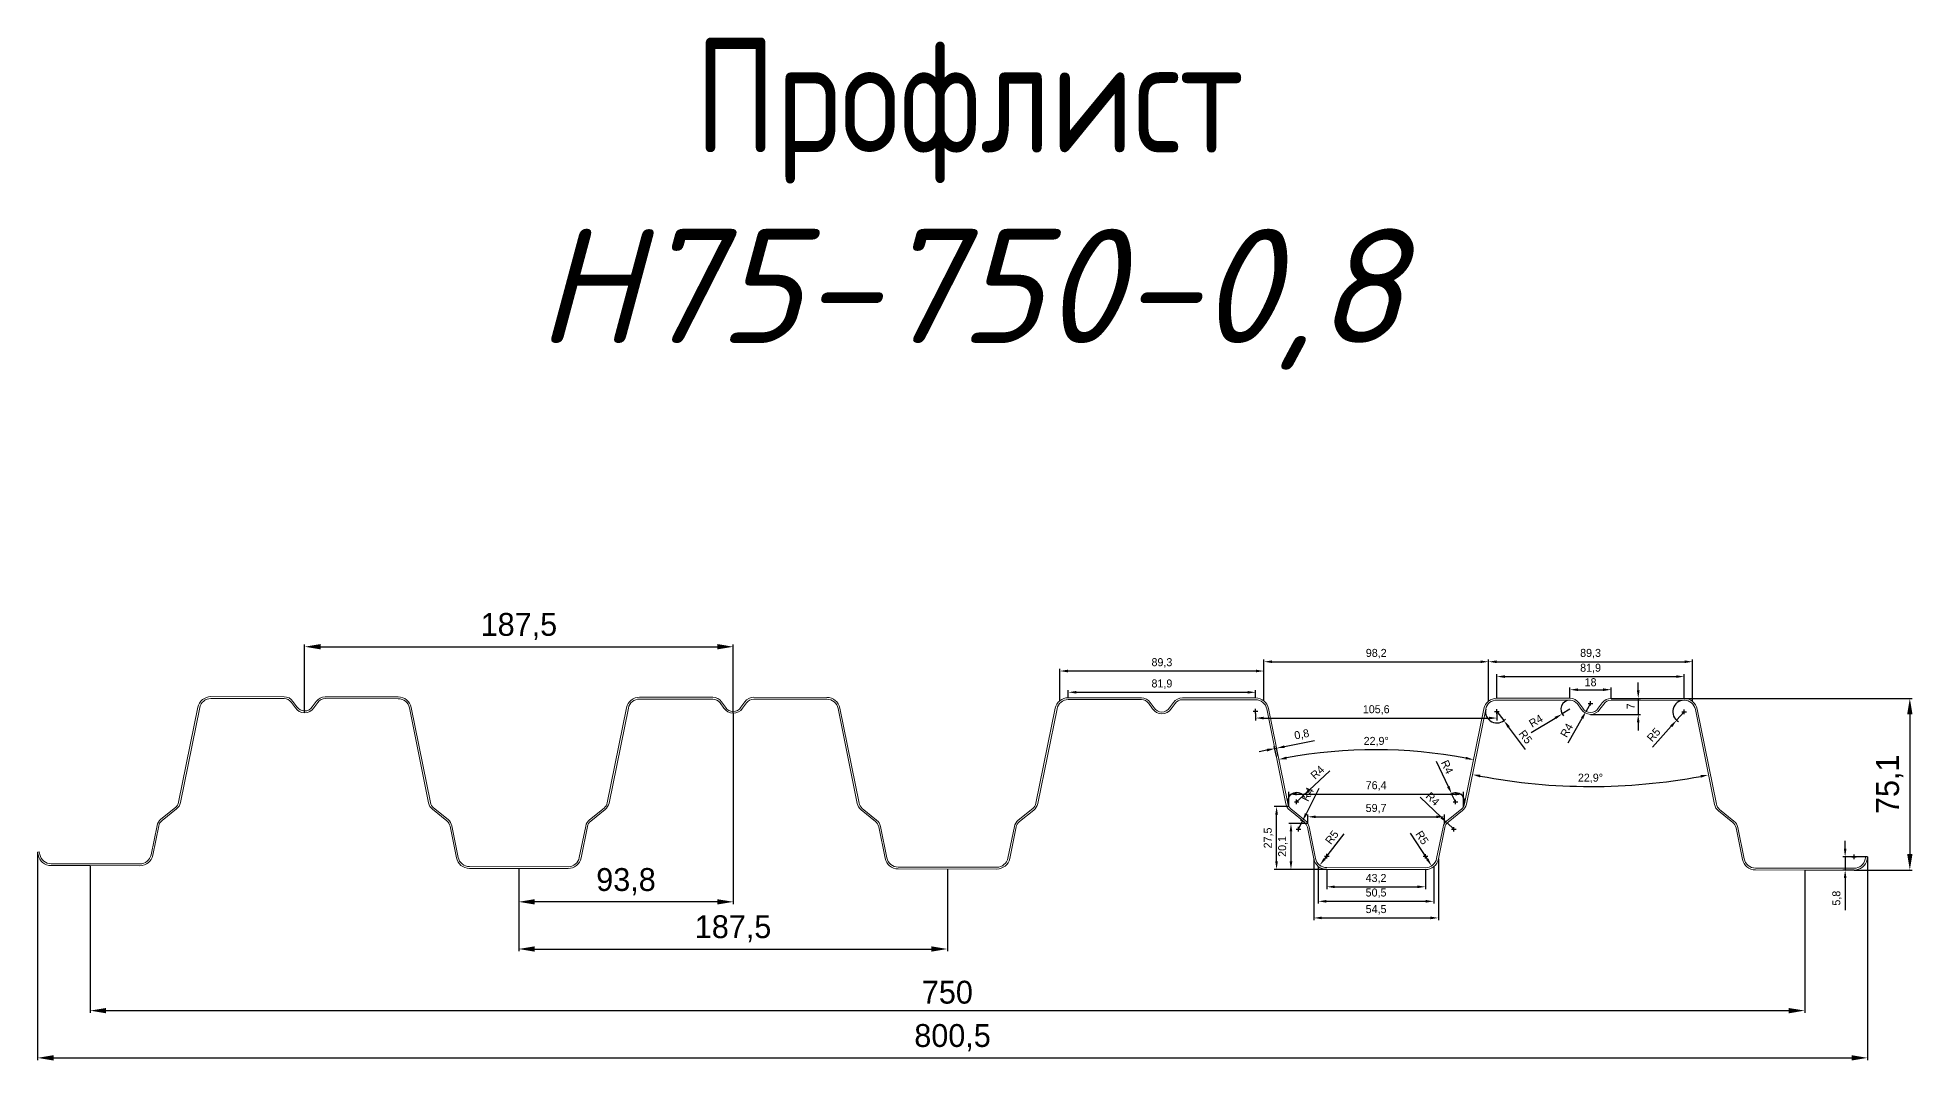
# Model space of a CAD drawing. Header units: millimetres. Extents: x -3689 to 2833879, y -661599 to -635850.
# Drawn here: x 2700652 to 2701472, y -655290 to -654843 of the extents above; entities that cross this region are included whole.
import ezdxf

# ---------------------------------------------------------------- set-up
doc = ezdxf.new("R2010")
doc.units = ezdxf.units.MM
doc.header["$PDMODE"] = 35
doc.layers.get('Defpoints').update_dxf_attribs({"color": 4})
doc.styles.add('ГОСТ 2.304', font='CS_Gost2304.shx')
doc.dimstyles.new('10', dxfattribs={"dimtxt": 10, "dimasz": 7, "dimexe": 1, "dimexo": 0, "dimgap": 3, "dimtad": 1, "dimtoh": 1, "dimdec": 1, "dimtxsty": 'Standard', "dimcen": 1, "dimclrd": 256, "dimclre": 256, "dimclrt": 256, "dimadec": 1, "dimazin": 2, "dimtp": 0.1, "dimtm": 0.1, "dimtfac": 0.71, "dimtdec": 1, "dimtmove": 0, "dimatfit": 3, "dimfxl": 1, "dimtolj": 1, "dimlwd": -1, "dimlwe": -1, "dimarcsym": 1})
doc.dimstyles.new('AM_GOST', dxfattribs={"dimtxt": 3.5, "dimasz": 3.5, "dimexe": 1, "dimexo": 0, "dimgap": 1.5, "dimtad": 1, "dimdec": 1, "dimtxsty": 'Standard', "dimcen": 0, "dimclrd": 256, "dimclre": 256, "dimclrt": 256, "dimadec": 1, "dimazin": 2, "dimtp": 0.1, "dimtm": 0.1, "dimtfac": 0.71, "dimtdec": 1, "dimtmove": 0, "dimatfit": 3, "dimfxl": 1, "dimtolj": 1, "dimlwd": -1, "dimlwe": -1, "dimarcsym": 1})
doc.dimstyles.new('AM_GOST$4', dxfattribs={"dimtxt": 3.5, "dimasz": 3.5, "dimexe": 1, "dimexo": 0, "dimgap": 1.5, "dimtad": 1, "dimdec": 1, "dimtxsty": 'Standard', "dimcen": 0, "dimclrd": 256, "dimclre": 256, "dimclrt": 256, "dimadec": 1, "dimazin": 2, "dimtp": 0.1, "dimtm": 0.1, "dimtfac": 0.71, "dimtdec": 1, "dimtmove": 0, "dimatfit": 3, "dimfxl": 1, "dimtolj": 1, "dimlwd": -1, "dimlwe": -1, "dimarcsym": 1})

# ---------------------------------------------------------------- blocks, each defined once
blk = doc.blocks.new('Профнастил Н75-750-0.8 ГОСТ 24045-94')
at = {"linetype": 'ByBlock', "lineweight": -2, "ltscale": 100}
blk.add_lwpolyline([(697.22, 75), (697.22, 75, -0.356846), (702.9, 70.35), (711.32, 28.79, 0.174576), (712.72, 26.48), (719.04, 21.37, -0.174576), (720.73, 18.59), (723.52, 4.81, 0.356846), (728.42, 0.8), (771.58, 0.8, 0.356846), (776.48, 4.81), (776.72, 6), (777.51, 5.84), (777.27, 4.65, -0.356846), (771.58, 0), (750, 0), (728.42, 0, -0.356846), (722.73, 4.65), (719.94, 18.43, 0.174576), (718.54, 20.75), (712.22, 25.85, -0.174576), (710.53, 28.63), (702.12, 70.19, 0.356846), (697.22, 74.2), (665.25, 74.2, 0.241708), (662, 72.53), (660.3, 70.23, -0.550283), (652.2, 70.23), (650.5, 72.53, 0.241708), (647.25, 74.2), (615.28, 74.2, 0.356846), (610.38, 70.19), (601.97, 28.63, -0.174576), (600.28, 25.85), (593.96, 20.75, 0.174576), (592.56, 18.43), (589.77, 4.65, -0.356846), (584.08, 0), (540.92, 0, -0.356846), (535.23, 4.65), (532.44, 18.43, 0.174576), (531.04, 20.75), (524.72, 25.85, -0.174576), (523.03, 28.63), (514.62, 70.19, 0.356846), (509.72, 74.2), (477.75, 74.2, 0.241708), (474.5, 72.53), (472.8, 70.23, -0.550283), (464.7, 70.23), (463, 72.53, 0.241708), (459.75, 74.2), (427.78, 74.2, 0.356846), (422.88, 70.19), (414.47, 28.63, -0.174576), (412.78, 25.85), (406.46, 20.75, 0.174576), (405.06, 18.43), (402.27, 4.65, -0.356846), (396.58, 0), (353.42, 0, -0.356846), (347.73, 4.65), (344.94, 18.43, 0.174576), (343.54, 20.75), (337.22, 25.85, -0.174576), (335.53, 28.63), (327.12, 70.19, 0.356846), (322.22, 74.2), (290.25, 74.2, 0.241708), (287, 72.53), (285.3, 70.23, -0.550283), (277.2, 70.23), (275.5, 72.53, 0.241708), (272.25, 74.2), (240.28, 74.2, 0.356846), (235.38, 70.19), (226.97, 28.63, -0.174576), (225.28, 25.85), (218.96, 20.75, 0.174576), (217.56, 18.43), (214.77, 4.65, -0.356846), (209.08, 0), (165.92, 0, -0.356846), (160.23, 4.65), (157.44, 18.43, 0.174576), (156.04, 20.75), (149.72, 25.85, -0.174576), (148.03, 28.63), (139.62, 70.19, 0.356846), (134.72, 74.2), (102.75, 74.2, 0.241708), (99.5, 72.53), (97.8, 70.23, -0.550283), (89.7, 70.23), (88, 72.53, 0.241708), (84.75, 74.2), (52.78, 74.2, 0.356846), (47.88, 70.19), (39.47, 28.63, -0.174576), (37.78, 25.85), (31.46, 20.75, 0.174576), (30.06, 18.43), (27.47, 5.65, -0.356846), (21.78, 1), (0, 1), (-17.07, 1, -0.356846), (-22.76, 5.65), (-23, 6.84), (-22.22, 7), (-21.97, 5.81, 0.356846), (-17.07, 1.8), (21.78, 1.8, 0.356846), (26.68, 5.81), (29.27, 18.59, -0.174576), (30.96, 21.37), (37.28, 26.48, 0.174576), (38.68, 28.79), (47.1, 70.35, -0.356846), (52.78, 75), (84.75, 75, -0.243056), (88.66, 72.98), (90.37, 70.66, 0.55113), (97.13, 70.66), (98.84, 72.98, -0.243056), (102.75, 75), (134.72, 75, -0.356846), (140.4, 70.35), (148.82, 28.79, 0.174576), (150.22, 26.48), (156.54, 21.37, -0.174576), (158.23, 18.59), (161.02, 4.81, 0.356846), (165.92, 0.8), (209.08, 0.8, 0.356846), (213.98, 4.81), (216.77, 18.59, -0.174576), (218.46, 21.37), (224.78, 26.48, 0.174576), (226.18, 28.79), (234.6, 70.35, -0.356846), (240.28, 75), (240.28, 75), (272.25, 75, -0.243056), (276.16, 72.98), (277.87, 70.66, 0.55113), (284.63, 70.66), (286.34, 72.98, -0.243056), (290.25, 75), (322.22, 75, -0.356846), (327.9, 70.35), (336.32, 28.79, 0.174576), (337.72, 26.48), (344.04, 21.37, -0.174576), (345.73, 18.59), (348.52, 4.81, 0.356846), (353.42, 0.8), (396.58, 0.8, 0.356846), (401.48, 4.81), (404.27, 18.59, -0.174576), (405.96, 21.37), (412.28, 26.48, 0.174576), (413.68, 28.79), (422.1, 70.35, -0.356846), (427.78, 75), (427.78, 75), (459.75, 75, -0.243056), (463.66, 72.98), (465.37, 70.66, 0.55113), (472.13, 70.66), (473.84, 72.98, -0.243056), (477.75, 75), (509.72, 75, -0.356846), (515.4, 70.35), (523.82, 28.79, 0.174576), (525.22, 26.48), (531.54, 21.37, -0.174576), (533.23, 18.59), (536.02, 4.81, 0.356846), (540.92, 0.8), (584.08, 0.8, 0.356846), (588.98, 4.81), (591.77, 18.59, -0.174576), (593.46, 21.37), (599.78, 26.48, 0.174576), (601.18, 28.79), (609.6, 70.35, -0.356846), (615.28, 75), (615.28, 75), (647.25, 75, -0.243056), (651.16, 72.98), (652.87, 70.66, 0.55113), (659.63, 70.66), (661.34, 72.98, -0.243056), (665.25, 75)], format="xyb", close=True, dxfattribs=at)
blk = doc.blocks.new('*D796')
at = {"linetype": 'ByBlock', "transparency": 16777216}
for p, q in [((2701372.18, -655132.07), (2701471.86, -655132.07)), ((2701470.86, -655139.07), (2701470.86, -655200.16)), ((2701446.45, -655207.16), (2701471.86, -655207.16))]:
    blk.add_line(p, q, dxfattribs=at)
at = {"transparency": 16777216}
for points in [[(2701469.7, -655139.07), (2701472.03, -655139.07), (2701470.86, -655132.07)], [(2701469.7, -655200.16), (2701472.03, -655200.16), (2701470.86, -655207.16)]]:
    blk.add_solid(points, dxfattribs=at)
at = {"layer": 'Defpoints', "color": 0, "transparency": 16777216}
for p in [(2701372.18, -655132.07), (2701446.45, -655207.16), (2701470.86, -655207.16)]:
    blk.add_point(p, dxfattribs=at)
at = {"transparency": 16777216, "insert": (2701462.03, -655169.62), "char_height": 10, "attachment_point": 5, "rotation": 90}
blk.add_mtext('\\A1;75,1', dxfattribs=at)
blk = doc.blocks.new('*D797')
at = {"linetype": 'ByBlock', "transparency": 16777216}
for p, q in [((2701184.67, -655138.64), (2701184.67, -655141.64)), ((2701188.17, -655140.64), (2701286.74, -655140.64)), ((2701290.24, -655138.77), (2701290.24, -655141.64))]:
    blk.add_line(p, q, dxfattribs=at)
at = {"transparency": 16777216}
for points in [[(2701188.17, -655140.06), (2701188.17, -655141.23), (2701184.67, -655140.64)], [(2701286.74, -655140.06), (2701286.74, -655141.23), (2701290.24, -655140.64)]]:
    blk.add_solid(points, dxfattribs=at)
at = {"layer": 'Defpoints', "color": 0, "transparency": 16777216}
for p in [(2701184.67, -655138.64), (2701290.24, -655138.77), (2701290.24, -655140.64)]:
    blk.add_point(p, dxfattribs=at)
at = {"transparency": 16777216, "insert": (2701237.45, -655137.1), "char_height": 3.5, "attachment_point": 5}
blk.add_mtext('\\A1;105,6', dxfattribs=at)
blk = doc.blocks.new('*D798')
at = {"linetype": 'ByBlock', "transparency": 16777216}
for p, q in [((2701188.35, -655133.16), (2701188.35, -655115)), ((2701191.85, -655116), (2701283.07, -655116)), ((2701286.57, -655133.28), (2701286.57, -655115))]:
    blk.add_line(p, q, dxfattribs=at)
at = {"transparency": 16777216}
for points in [[(2701191.85, -655115.42), (2701191.85, -655116.59), (2701188.35, -655116)], [(2701283.07, -655115.42), (2701283.07, -655116.59), (2701286.57, -655116)]]:
    blk.add_solid(points, dxfattribs=at)
at = {"layer": 'Defpoints', "color": 0, "transparency": 16777216}
for p in [(2701286.57, -655116), (2701188.35, -655133.16), (2701286.57, -655133.28)]:
    blk.add_point(p, dxfattribs=at)
at = {"transparency": 16777216, "insert": (2701237.46, -655112.46), "char_height": 3.5, "attachment_point": 5}
blk.add_mtext('\\A1;98,2', dxfattribs=at)
blk = doc.blocks.new('*D799')
at = {"linetype": 'ByBlock', "transparency": 16777216}
for p, q in [((2701099.07, -655133.05), (2701099.07, -655119.07)), ((2701184.85, -655120.07), (2701102.57, -655120.07)), ((2701188.35, -655133.16), (2701188.35, -655119.07))]:
    blk.add_line(p, q, dxfattribs=at)
at = {"transparency": 16777216}
for points in [[(2701102.57, -655119.48), (2701102.57, -655120.65), (2701099.07, -655120.07)], [(2701184.85, -655119.48), (2701184.85, -655120.65), (2701188.35, -655120.07)]]:
    blk.add_solid(points, dxfattribs=at)
at = {"layer": 'Defpoints', "color": 0, "transparency": 16777216}
for p in [(2701099.07, -655120.07), (2701099.07, -655133.05), (2701188.35, -655133.16)]:
    blk.add_point(p, dxfattribs=at)
at = {"transparency": 16777216, "insert": (2701143.71, -655116.52), "char_height": 3.5, "attachment_point": 5}
blk.add_mtext('\\A1;89,3', dxfattribs=at)
blk = doc.blocks.new('*D800')
at = {"linetype": 'ByBlock', "transparency": 16777216}
for p, q in [((2701102.74, -655131.74), (2701102.74, -655128.37)), ((2701106.24, -655129.37), (2701181.18, -655129.37)), ((2701184.68, -655131.84), (2701184.68, -655128.37))]:
    blk.add_line(p, q, dxfattribs=at)
at = {"transparency": 16777216}
for points in [[(2701106.24, -655128.79), (2701106.24, -655129.95), (2701102.74, -655129.37)], [(2701181.18, -655128.79), (2701181.18, -655129.95), (2701184.68, -655129.37)]]:
    blk.add_solid(points, dxfattribs=at)
at = {"layer": 'Defpoints', "color": 0, "transparency": 16777216}
for p in [(2701102.74, -655131.74), (2701184.68, -655129.37), (2701184.68, -655131.84)]:
    blk.add_point(p, dxfattribs=at)
at = {"transparency": 16777216, "insert": (2701143.71, -655125.83), "char_height": 3.5, "attachment_point": 5}
blk.add_mtext('\\A1;81,9', dxfattribs=at)
blk = doc.blocks.new('*D801')
at = {"linetype": 'ByBlock', "transparency": 16777216}
for p, q in [((2701199.22, -655179.35), (2701199.22, -655172.91)), ((2701202.72, -655173.91), (2701272.09, -655173.91)), ((2701275.59, -655179.44), (2701275.59, -655172.91))]:
    blk.add_line(p, q, dxfattribs=at)
at = {"transparency": 16777216}
for points in [[(2701202.72, -655173.32), (2701202.72, -655174.49), (2701199.22, -655173.91)], [(2701272.09, -655173.32), (2701272.09, -655174.49), (2701275.59, -655173.91)]]:
    blk.add_solid(points, dxfattribs=at)
at = {"layer": 'Defpoints', "color": 0, "transparency": 16777216}
for p in [(2701275.59, -655173.91), (2701199.22, -655179.35), (2701275.59, -655179.44)]:
    blk.add_point(p, dxfattribs=at)
at = {"transparency": 16777216, "insert": (2701237.4, -655170.36), "char_height": 3.5, "attachment_point": 5}
blk.add_mtext('\\A1;76,4', dxfattribs=at)
blk = doc.blocks.new('*D802')
at = {"linetype": 'ByBlock', "transparency": 16777216}
for p, q in [((2701207.52, -655186.74), (2701207.52, -655182.84)), ((2701211.02, -655183.84), (2701263.77, -655183.84)), ((2701267.27, -655186.82), (2701267.27, -655182.84))]:
    blk.add_line(p, q, dxfattribs=at)
at = {"transparency": 16777216}
for points in [[(2701211.02, -655183.26), (2701211.02, -655184.42), (2701207.52, -655183.84)], [(2701263.77, -655183.26), (2701263.77, -655184.42), (2701267.27, -655183.84)]]:
    blk.add_solid(points, dxfattribs=at)
at = {"layer": 'Defpoints', "color": 0, "transparency": 16777216}
for p in [(2701267.27, -655183.84), (2701207.52, -655186.74), (2701267.27, -655186.82)]:
    blk.add_point(p, dxfattribs=at)
at = {"transparency": 16777216, "insert": (2701237.39, -655180.3), "char_height": 3.5, "attachment_point": 5}
blk.add_mtext('\\A1;59,7', dxfattribs=at)
blk = doc.blocks.new('*D803')
at = {"linetype": 'ByBlock', "transparency": 16777216}
for p, q in [((2701207.52, -655186.74), (2701199.16, -655186.74)), ((2701200.16, -655190.24), (2701200.16, -655203.38)), ((2701215.79, -655206.88), (2701199.16, -655206.88))]:
    blk.add_line(p, q, dxfattribs=at)
at = {"transparency": 16777216}
for points in [[(2701199.58, -655190.24), (2701200.74, -655190.24), (2701200.16, -655186.74)], [(2701199.58, -655203.38), (2701200.74, -655203.38), (2701200.16, -655206.88)]]:
    blk.add_solid(points, dxfattribs=at)
at = {"layer": 'Defpoints', "color": 0, "transparency": 16777216}
for p in [(2701207.52, -655186.74), (2701200.16, -655206.88), (2701215.79, -655206.88)]:
    blk.add_point(p, dxfattribs=at)
at = {"transparency": 16777216, "insert": (2701196.62, -655196.81), "char_height": 3.5, "attachment_point": 5, "rotation": 90}
blk.add_mtext('\\A1;20,1', dxfattribs=at)
blk = doc.blocks.new('*D804')
at = {"linetype": 'ByBlock', "transparency": 16777216}
for p, q in [((2701199.22, -655179.34), (2701192.86, -655179.34)), ((2701193.86, -655203.38), (2701193.86, -655182.84)), ((2701215.79, -655206.88), (2701192.86, -655206.88))]:
    blk.add_line(p, q, dxfattribs=at)
at = {"transparency": 16777216}
for points in [[(2701193.28, -655182.84), (2701194.44, -655182.84), (2701193.86, -655179.34)], [(2701193.28, -655203.38), (2701194.44, -655203.38), (2701193.86, -655206.88)]]:
    blk.add_solid(points, dxfattribs=at)
at = {"layer": 'Defpoints', "color": 0, "transparency": 16777216}
for p in [(2701193.86, -655179.34), (2701199.22, -655179.34), (2701215.79, -655206.88)]:
    blk.add_point(p, dxfattribs=at)
at = {"transparency": 16777216, "insert": (2701190.32, -655193.11), "char_height": 3.5, "attachment_point": 5, "rotation": 90}
blk.add_mtext('\\A1;27,5', dxfattribs=at)
blk = doc.blocks.new('*D805')
at = {"linetype": 'ByBlock', "transparency": 16777216}
for p, q in [((2701215.79, -655206.88), (2701215.79, -655215.47)), ((2701258.95, -655206.93), (2701258.95, -655215.47)), ((2701219.29, -655214.47), (2701255.45, -655214.47))]:
    blk.add_line(p, q, dxfattribs=at)
at = {"transparency": 16777216}
for points in [[(2701219.29, -655213.89), (2701219.29, -655215.06), (2701215.79, -655214.47)], [(2701255.45, -655213.89), (2701255.45, -655215.06), (2701258.95, -655214.47)]]:
    blk.add_solid(points, dxfattribs=at)
at = {"layer": 'Defpoints', "color": 0, "transparency": 16777216}
for p in [(2701215.79, -655206.88), (2701258.95, -655206.93), (2701258.95, -655214.47)]:
    blk.add_point(p, dxfattribs=at)
at = {"transparency": 16777216, "insert": (2701237.37, -655210.93), "char_height": 3.5, "attachment_point": 5}
blk.add_mtext('\\A1;43,2', dxfattribs=at)
blk = doc.blocks.new('*D806')
at = {"linetype": 'ByBlock', "transparency": 16777216}
for p, q in [((2701212.12, -655205.57), (2701212.12, -655221.83)), ((2701262.62, -655205.63), (2701262.62, -655221.83)), ((2701215.62, -655220.83), (2701259.12, -655220.83))]:
    blk.add_line(p, q, dxfattribs=at)
at = {"transparency": 16777216}
for points in [[(2701215.62, -655220.24), (2701215.62, -655221.41), (2701212.12, -655220.83)], [(2701259.12, -655220.24), (2701259.12, -655221.41), (2701262.62, -655220.83)]]:
    blk.add_solid(points, dxfattribs=at)
at = {"layer": 'Defpoints', "color": 0, "transparency": 16777216}
for p in [(2701212.12, -655205.57), (2701262.62, -655205.63), (2701262.62, -655220.83)]:
    blk.add_point(p, dxfattribs=at)
at = {"transparency": 16777216, "insert": (2701237.37, -655217.29), "char_height": 3.5, "attachment_point": 5}
blk.add_mtext('\\A1;50,5', dxfattribs=at)
blk = doc.blocks.new('*D807')
at = {"linetype": 'ByBlock', "transparency": 16777216}
for p, q in [((2701210.11, -655202.22), (2701210.11, -655229.09)), ((2701264.64, -655202.29), (2701264.64, -655229.09)), ((2701213.61, -655228.09), (2701261.14, -655228.09))]:
    blk.add_line(p, q, dxfattribs=at)
at = {"transparency": 16777216}
for points in [[(2701213.61, -655227.5), (2701213.61, -655228.67), (2701210.11, -655228.09)], [(2701261.14, -655227.5), (2701261.14, -655228.67), (2701264.64, -655228.09)]]:
    blk.add_solid(points, dxfattribs=at)
at = {"layer": 'Defpoints', "color": 0, "transparency": 16777216}
for p in [(2701210.11, -655202.22), (2701264.64, -655202.29), (2701264.64, -655228.09)]:
    blk.add_point(p, dxfattribs=at)
at = {"transparency": 16777216, "insert": (2701237.38, -655224.54), "char_height": 3.5, "attachment_point": 5}
blk.add_mtext('\\A1;54,5', dxfattribs=at)
blk = doc.blocks.new('*D808')
at = {"linetype": 'ByBlock', "transparency": 16777216}
blk.add_line((2701252.37, -655191.03), (2701259.78, -655202.39), dxfattribs=at)
at = {"transparency": 16777216}
blk.add_solid([(2701260.27, -655202.07), (2701259.29, -655202.71), (2701261.69, -655205.32)], dxfattribs=at)
at = {"layer": 'Defpoints', "color": 0, "transparency": 16777216}
for p in [(2701258.96, -655201.13), (2701261.69, -655205.32)]:
    blk.add_point(p, dxfattribs=at)
at = {"transparency": 16777216, "insert": (2701257.5, -655192.95), "char_height": 3.5, "attachment_point": 5, "rotation": 303.09792}
blk.add_mtext('\\A1;R5', dxfattribs=at)
blk = doc.blocks.new('*D809')
at = {"linetype": 'ByBlock', "transparency": 16777216}
blk.add_line((2701223.35, -655191.34), (2701214.88, -655202.27), dxfattribs=at)
at = {"transparency": 16777216}
blk.add_solid([(2701214.42, -655201.91), (2701215.34, -655202.62), (2701212.73, -655205.03)], dxfattribs=at)
at = {"layer": 'Defpoints', "color": 0, "transparency": 16777216}
for p in [(2701212.73, -655205.03), (2701215.8, -655201.08)]:
    blk.add_point(p, dxfattribs=at)
at = {"transparency": 16777216, "insert": (2701218.07, -655192.84), "char_height": 3.5, "attachment_point": 5, "rotation": 52.21941}
blk.add_mtext('\\A1;R5', dxfattribs=at)
blk = doc.blocks.new('*D810')
at = {"linetype": 'ByBlock', "transparency": 16777216}
for p, q in [((2701217.2, -655163.8), (2701208.15, -655172.18)), ((2701202.64, -655177.28), (2701205.58, -655174.56))]:
    blk.add_line(p, q, dxfattribs=at)
blk.add_arc((2701202.64, -655177.28), 4, 28.47082, 191.37483, dxfattribs=at)
at = {"transparency": 16777216}
blk.add_solid([(2701207.75, -655171.75), (2701208.54, -655172.61), (2701205.58, -655174.56)], dxfattribs=at)
at = {"layer": 'Defpoints', "color": 0, "transparency": 16777216}
for p in [(2701205.58, -655174.56), (2701202.64, -655177.28)]:
    blk.add_point(p, dxfattribs=at)
at = {"transparency": 16777216, "insert": (2701211.75, -655164.42), "char_height": 3.5, "attachment_point": 5, "rotation": 42.79476}
blk.add_mtext('\\A1;R4', dxfattribs=at)
blk = doc.blocks.new('*D811')
at = {"linetype": 'ByBlock', "transparency": 16777216}
for p, q in [((2701212.32, -655171.51), (2701206.78, -655182.53)), ((2701203.42, -655189.23), (2701205.21, -655185.66))]:
    blk.add_line(p, q, dxfattribs=at)
blk.add_arc((2701203.42, -655189.23), 4, 50.98552, 77.64896, dxfattribs=at)
at = {"transparency": 16777216}
blk.add_solid([(2701206.26, -655182.27), (2701207.3, -655182.79), (2701205.21, -655185.66)], dxfattribs=at)
at = {"layer": 'Defpoints', "color": 0, "transparency": 16777216}
for p in [(2701203.42, -655189.23), (2701205.21, -655185.66)]:
    blk.add_point(p, dxfattribs=at)
at = {"transparency": 16777216, "insert": (2701207.43, -655173.99), "char_height": 3.5, "attachment_point": 5, "rotation": 63.32502}
blk.add_mtext('\\A1;R4', dxfattribs=at)
blk = doc.blocks.new('*D812')
at = {"linetype": 'ByBlock', "transparency": 16777216}
for p, q in [((2701256.73, -655175.31), (2701265.95, -655184.13)), ((2701271.37, -655189.31), (2701268.48, -655186.55))]:
    blk.add_line(p, q, dxfattribs=at)
at = {"transparency": 16777216}
blk.add_solid([(2701266.35, -655183.71), (2701265.54, -655184.55), (2701268.48, -655186.55)], dxfattribs=at)
at = {"layer": 'Defpoints', "color": 0, "transparency": 16777216}
for p in [(2701268.48, -655186.55), (2701271.37, -655189.31)]:
    blk.add_point(p, dxfattribs=at)
at = {"transparency": 16777216, "insert": (2701262.17, -655176.01), "char_height": 3.5, "attachment_point": 5, "rotation": 316.27621}
blk.add_mtext('\\A1;R4', dxfattribs=at)
blk = doc.blocks.new('*D813')
at = {"linetype": 'ByBlock', "transparency": 16777216}
for p, q in [((2701263.66, -655159.45), (2701268.95, -655170.59)), ((2701272.17, -655177.36), (2701270.45, -655173.75))]:
    blk.add_line(p, q, dxfattribs=at)
blk.add_arc((2701272.17, -655177.36), 4, 348.48487, 129.72561, dxfattribs=at)
at = {"transparency": 16777216}
blk.add_solid([(2701269.48, -655170.34), (2701268.43, -655170.84), (2701270.45, -655173.75)], dxfattribs=at)
at = {"layer": 'Defpoints', "color": 0, "transparency": 16777216}
for p in [(2701270.45, -655173.75), (2701272.17, -655177.36)]:
    blk.add_point(p, dxfattribs=at)
at = {"transparency": 16777216, "insert": (2701268.49, -655162.04), "char_height": 3.5, "attachment_point": 5, "rotation": 295.40166}
blk.add_mtext('\\A1;R4', dxfattribs=at)
blk = doc.blocks.new('*D781')
at = {"linetype": 'ByBlock', "transparency": 16777216}
for p, q in [((2701286.57, -655133.28), (2701286.57, -655115)), ((2701290.07, -655116), (2701372.35, -655116)), ((2701375.85, -655133.39), (2701375.85, -655115))]:
    blk.add_line(p, q, dxfattribs=at)
at = {"transparency": 16777216}
for points in [[(2701290.07, -655115.42), (2701290.07, -655116.59), (2701286.57, -655116)], [(2701372.35, -655115.42), (2701372.35, -655116.59), (2701375.85, -655116)]]:
    blk.add_solid(points, dxfattribs=at)
at = {"layer": 'Defpoints', "color": 0, "transparency": 16777216}
for p in [(2701375.85, -655116), (2701286.57, -655133.28), (2701375.85, -655133.39)]:
    blk.add_point(p, dxfattribs=at)
at = {"transparency": 16777216, "insert": (2701331.21, -655112.46), "char_height": 3.5, "attachment_point": 5}
blk.add_mtext('\\A1;89,3', dxfattribs=at)
blk = doc.blocks.new('*D782')
at = {"linetype": 'ByBlock', "transparency": 16777216}
for p, q in [((2701290.24, -655131.97), (2701290.24, -655121.5)), ((2701293.74, -655122.5), (2701368.68, -655122.5)), ((2701372.18, -655132.07), (2701372.18, -655121.5))]:
    blk.add_line(p, q, dxfattribs=at)
at = {"transparency": 16777216}
for points in [[(2701293.74, -655121.91), (2701293.74, -655123.08), (2701290.24, -655122.5)], [(2701368.68, -655121.91), (2701368.68, -655123.08), (2701372.18, -655122.5)]]:
    blk.add_solid(points, dxfattribs=at)
at = {"layer": 'Defpoints', "color": 0, "transparency": 16777216}
for p in [(2701372.18, -655122.5), (2701290.24, -655131.97), (2701372.18, -655132.07)]:
    blk.add_point(p, dxfattribs=at)
at = {"transparency": 16777216, "insert": (2701331.21, -655118.95), "char_height": 3.5, "attachment_point": 5}
blk.add_mtext('\\A1;81,9', dxfattribs=at)
blk = doc.blocks.new('*D783')
at = {"linetype": 'ByBlock', "transparency": 16777216}
for p, q in [((2701352.07, -655128.53), (2701352.07, -655125.03)), ((2701340.21, -655132.03), (2701353.07, -655132.03)), ((2701352.07, -655132.03), (2701352.07, -655139.02)), ((2701331.2, -655139.02), (2701353.07, -655139.02)), ((2701352.07, -655142.52), (2701352.07, -655146.02))]:
    blk.add_line(p, q, dxfattribs=at)
at = {"transparency": 16777216}
for points in [[(2701351.48, -655128.53), (2701352.65, -655128.53), (2701352.07, -655132.03)], [(2701351.48, -655142.52), (2701352.65, -655142.52), (2701352.07, -655139.02)]]:
    blk.add_solid(points, dxfattribs=at)
at = {"layer": 'Defpoints', "color": 0, "transparency": 16777216}
for p in [(2701340.21, -655132.03), (2701331.2, -655139.02), (2701352.07, -655139.02)]:
    blk.add_point(p, dxfattribs=at)
at = {"transparency": 16777216, "insert": (2701348.82, -655135.53), "char_height": 3.5, "attachment_point": 5, "rotation": 90}
blk.add_mtext('\\A1;7', dxfattribs=at)
blk = doc.blocks.new('*D784')
at = {"linetype": 'ByBlock', "transparency": 16777216}
for p, q in [((2701322.21, -655132.01), (2701322.21, -655127.24)), ((2701325.71, -655128.24), (2701336.71, -655128.24)), ((2701340.21, -655132.03), (2701340.21, -655127.24))]:
    blk.add_line(p, q, dxfattribs=at)
at = {"transparency": 16777216}
for points in [[(2701325.71, -655127.66), (2701325.71, -655128.83), (2701322.21, -655128.24)], [(2701336.71, -655127.66), (2701336.71, -655128.83), (2701340.21, -655128.24)]]:
    blk.add_solid(points, dxfattribs=at)
at = {"layer": 'Defpoints', "color": 0, "transparency": 16777216}
for p in [(2701322.21, -655132.01), (2701340.21, -655128.24), (2701340.21, -655132.03)]:
    blk.add_point(p, dxfattribs=at)
at = {"transparency": 16777216, "insert": (2701331.21, -655124.99), "char_height": 3.5, "attachment_point": 5}
blk.add_mtext('\\A1;18', dxfattribs=at)
blk = doc.blocks.new('*D785')
at = {"linetype": 'ByBlock', "transparency": 16777216}
for p, q in [((2701305.16, -655146.95), (2701315.76, -655140.64)), ((2701322.21, -655136.81), (2701318.77, -655138.85))]:
    blk.add_line(p, q, dxfattribs=at)
blk.add_arc((2701322.21, -655136.81), 4, 89.92985, 225.05315, dxfattribs=at)
at = {"transparency": 16777216}
blk.add_solid([(2701315.46, -655140.14), (2701316.06, -655141.14), (2701318.77, -655138.85)], dxfattribs=at)
at = {"layer": 'Defpoints', "color": 0, "transparency": 16777216}
for p in [(2701318.77, -655138.85), (2701322.21, -655136.81)]:
    blk.add_point(p, dxfattribs=at)
at = {"transparency": 16777216, "insert": (2701307.29, -655141.89), "char_height": 3.5, "attachment_point": 5, "rotation": 30.7292}
blk.add_mtext('\\A1;R4', dxfattribs=at)
blk = doc.blocks.new('*D786')
at = {"linetype": 'ByBlock', "transparency": 16777216}
for p, q in [((2701331.21, -655134.22), (2701329.23, -655137.7)), ((2701321.4, -655151.46), (2701327.5, -655140.74))]:
    blk.add_line(p, q, dxfattribs=at)
at = {"transparency": 16777216}
blk.add_solid([(2701326.99, -655140.45), (2701328.01, -655141.03), (2701329.23, -655137.7)], dxfattribs=at)
at = {"layer": 'Defpoints', "color": 0, "transparency": 16777216}
for p in [(2701331.21, -655134.22), (2701329.23, -655137.7)]:
    blk.add_point(p, dxfattribs=at)
at = {"transparency": 16777216, "insert": (2701320.76, -655146.01), "char_height": 3.5, "attachment_point": 5, "rotation": 60.3626}
blk.add_mtext('\\A1;R4', dxfattribs=at)
blk = doc.blocks.new('*D779')
at = {"linetype": 'ByBlock', "transparency": 16777216}
for p, q in [((2701290.24, -655137.77), (2701293.26, -655141.76)), ((2701302.82, -655154.38), (2701295.37, -655144.55))]:
    blk.add_line(p, q, dxfattribs=at)
blk.add_arc((2701290.24, -655137.77), 5, 168.48487, 318.61112, dxfattribs=at)
at = {"transparency": 16777216}
blk.add_solid([(2701295.84, -655144.19), (2701294.91, -655144.9), (2701293.26, -655141.76)], dxfattribs=at)
at = {"layer": 'Defpoints', "color": 0, "transparency": 16777216}
for p in [(2701290.24, -655137.77), (2701293.26, -655141.76)]:
    blk.add_point(p, dxfattribs=at)
at = {"transparency": 16777216, "insert": (2701302.74, -655148.89), "char_height": 3.5, "attachment_point": 5, "rotation": 307.15196}
blk.add_mtext('\\A1;R5', dxfattribs=at)
blk = doc.blocks.new('*D780')
at = {"linetype": 'ByBlock', "transparency": 16777216}
for p, q in [((2701372.17, -655137.87), (2701368.85, -655141.61)), ((2701358.32, -655153.43), (2701366.52, -655144.22))]:
    blk.add_line(p, q, dxfattribs=at)
blk.add_arc((2701372.17, -655137.87), 5, 89.92985, 239.76537, dxfattribs=at)
at = {"transparency": 16777216}
blk.add_solid([(2701366.08, -655143.83), (2701366.95, -655144.61), (2701368.85, -655141.61)], dxfattribs=at)
at = {"layer": 'Defpoints', "color": 0, "transparency": 16777216}
for p in [(2701368.85, -655141.61), (2701372.17, -655137.87)]:
    blk.add_point(p, dxfattribs=at)
at = {"transparency": 16777216, "insert": (2701358.83, -655147.97), "char_height": 3.5, "attachment_point": 5, "rotation": 48.30622}
blk.add_mtext('\\A1;R5', dxfattribs=at)
blk = doc.blocks.new('*D787')
at = {"linetype": 'ByBlock', "transparency": 16777216}
for p, q in [((2700651.88, -655199.35), (2700651.88, -655290.31)), ((2701452.38, -655201.33), (2701452.38, -655290.31)), ((2700658.88, -655289.31), (2701445.38, -655289.31))]:
    blk.add_line(p, q, dxfattribs=at)
at = {"transparency": 16777216}
for points in [[(2700658.88, -655288.14), (2700658.88, -655290.47), (2700651.88, -655289.31)], [(2701445.38, -655288.14), (2701445.38, -655290.47), (2701452.38, -655289.31)]]:
    blk.add_solid(points, dxfattribs=at)
at = {"layer": 'Defpoints', "color": 0, "transparency": 16777216}
for p in [(2700651.88, -655199.35), (2701452.38, -655201.33), (2701452.38, -655289.31)]:
    blk.add_point(p, dxfattribs=at)
at = {"transparency": 16777216, "insert": (2701052.13, -655280.47), "char_height": 10, "attachment_point": 5}
blk.add_mtext('\\A1;800,5', dxfattribs=at)
blk = doc.blocks.new('*D788')
at = {"linetype": 'ByBlock', "transparency": 16777216}
for p, q in [((2700768.7, -655138.33), (2700768.7, -655108.44)), ((2700775.7, -655109.44), (2700949.2, -655109.44)), ((2700956.2, -655138.56), (2700956.2, -655108.44))]:
    blk.add_line(p, q, dxfattribs=at)
at = {"transparency": 16777216}
for points in [[(2700775.7, -655108.27), (2700775.7, -655110.6), (2700768.7, -655109.44)], [(2700949.2, -655108.27), (2700949.2, -655110.6), (2700956.2, -655109.44)]]:
    blk.add_solid(points, dxfattribs=at)
at = {"layer": 'Defpoints', "color": 0, "transparency": 16777216}
for p in [(2700956.2, -655109.44), (2700768.7, -655138.33), (2700956.2, -655138.56)]:
    blk.add_point(p, dxfattribs=at)
at = {"transparency": 16777216, "insert": (2700862.45, -655100.6), "char_height": 10, "attachment_point": 5}
blk.add_mtext('\\A1;187,5', dxfattribs=at)
blk = doc.blocks.new('*D789')
at = {"linetype": 'ByBlock', "transparency": 16777216}
for p, q in [((2700956.2, -655138.56), (2700956.2, -655222.05)), ((2700862.37, -655206.45), (2700862.37, -655222.05)), ((2700949.2, -655221.05), (2700869.37, -655221.05))]:
    blk.add_line(p, q, dxfattribs=at)
at = {"transparency": 16777216}
for points in [[(2700869.37, -655219.89), (2700869.37, -655222.22), (2700862.37, -655221.05)], [(2700949.2, -655219.89), (2700949.2, -655222.22), (2700956.2, -655221.05)]]:
    blk.add_solid(points, dxfattribs=at)
at = {"layer": 'Defpoints', "color": 0, "transparency": 16777216}
for p in [(2700956.2, -655138.56), (2700862.37, -655206.45), (2700862.37, -655221.05)]:
    blk.add_point(p, dxfattribs=at)
at = {"transparency": 16777216, "insert": (2700909.29, -655212.22), "char_height": 10, "attachment_point": 5}
blk.add_mtext('\\A1;93,8', dxfattribs=at)
blk = doc.blocks.new('*D790')
at = {"linetype": 'ByBlock', "transparency": 16777216}
for p, q in [((2700862.37, -655206.45), (2700862.37, -655242.69)), ((2701049.87, -655206.68), (2701049.87, -655242.69)), ((2700869.37, -655241.69), (2701042.87, -655241.69))]:
    blk.add_line(p, q, dxfattribs=at)
at = {"transparency": 16777216}
for points in [[(2700869.37, -655240.52), (2700869.37, -655242.85), (2700862.37, -655241.69)], [(2701042.87, -655240.52), (2701042.87, -655242.85), (2701049.87, -655241.69)]]:
    blk.add_solid(points, dxfattribs=at)
at = {"layer": 'Defpoints', "color": 0, "transparency": 16777216}
for p in [(2700862.37, -655206.45), (2701049.87, -655206.68), (2701049.87, -655241.69)]:
    blk.add_point(p, dxfattribs=at)
at = {"transparency": 16777216, "insert": (2700956.12, -655232.85), "char_height": 10, "attachment_point": 5}
blk.add_mtext('\\A1;187,5', dxfattribs=at)
blk = doc.blocks.new('*D791')
at = {"linetype": 'ByBlock', "transparency": 16777216}
for p, q in [((2700674.87, -655205.22), (2700674.87, -655269.65)), ((2701424.87, -655207.14), (2701424.87, -655269.65)), ((2700681.87, -655268.65), (2701417.87, -655268.65))]:
    blk.add_line(p, q, dxfattribs=at)
at = {"transparency": 16777216}
for points in [[(2700681.87, -655267.49), (2700681.87, -655269.82), (2700674.87, -655268.65)], [(2701417.87, -655267.49), (2701417.87, -655269.82), (2701424.87, -655268.65)]]:
    blk.add_solid(points, dxfattribs=at)
at = {"layer": 'Defpoints', "color": 0, "transparency": 16777216}
for p in [(2700674.87, -655205.22), (2701424.87, -655207.14), (2701424.87, -655268.65)]:
    blk.add_point(p, dxfattribs=at)
at = {"transparency": 16777216, "insert": (2701049.87, -655260.65), "char_height": 10, "attachment_point": 5}
blk.add_mtext('\\A1;750', dxfattribs=at)
blk = doc.blocks.new('*D792')
at = {"linetype": 'ByBlock', "transparency": 16777216}
blk.add_arc((2701331.48, -654910.27), 260.32, 259.25521, 280.6045, dxfattribs=at)
at = {"transparency": 16777216}
for points in [[(2701282.84, -655166.6), (2701283.06, -655165.45), (2701279.52, -655165.35)], [(2701379.28, -655165.57), (2701379.5, -655166.72), (2701382.83, -655165.48)]]:
    blk.add_solid(points, dxfattribs=at)
at = {"layer": 'Defpoints', "color": 0, "transparency": 16777216}
for p in [(2701285.34, -655136.77), (2701377.07, -655136.89), (2701313.84, -655169.99), (2701276.87, -655178.32), (2701385.44, -655178.45)]:
    blk.add_point(p, dxfattribs=at)
at = {"transparency": 16777216, "insert": (2701331.17, -655167.05), "char_height": 3.5, "attachment_point": 5, "rotation": 359.92985}
blk.add_mtext('\\A1;22,9°', dxfattribs=at)
blk = doc.blocks.new('*D793')
at = {"linetype": 'ByBlock', "transparency": 16777216}
blk.add_arc((2701237.17, -655369.19), 214.68, 79.419, 100.44071, dxfattribs=at)
at = {"transparency": 16777216}
for points in [[(2701198.38, -655158.64), (2701198.16, -655157.49), (2701194.83, -655158.73)], [(2701276.7, -655157.59), (2701276.48, -655158.73), (2701280.03, -655158.83)]]:
    blk.add_solid(points, dxfattribs=at)
at = {"layer": 'Defpoints', "color": 0, "transparency": 16777216}
for p in [(2701190.36, -655136.5), (2701284.55, -655136.61), (2701251.72, -655155), (2701198.72, -655178.07), (2701276.09, -655178.16)]:
    blk.add_point(p, dxfattribs=at)
at = {"transparency": 16777216, "insert": (2701237.44, -655150.97), "char_height": 3.5, "attachment_point": 5, "rotation": 359.92985}
blk.add_mtext('\\A1;22,9°', dxfattribs=at)
blk = doc.blocks.new('*D794')
at = {"linetype": 'ByBlock', "transparency": 16777216}
for p, q in [((2701197.28, -655153.16), (2701210.52, -655150.5)), ((2701189.63, -655154.7), (2701186.2, -655155.39)), ((2701193.76, -655157.44), (2701192.87, -655153.03)), ((2701193.06, -655154.01), (2701193.85, -655153.85)), ((2701194.54, -655157.28), (2701193.65, -655152.87))]:
    blk.add_line(p, q, dxfattribs=at)
at = {"transparency": 16777216}
for points in [[(2701189.52, -655154.12), (2701189.75, -655155.27), (2701193.06, -655154.01)], [(2701197.17, -655152.59), (2701197.4, -655153.73), (2701193.85, -655153.85)]]:
    blk.add_solid(points, dxfattribs=at)
at = {"layer": 'Defpoints', "color": 0, "transparency": 16777216}
for p in [(2701193.76, -655157.44), (2701193.85, -655153.85), (2701194.54, -655157.28)]:
    blk.add_point(p, dxfattribs=at)
at = {"transparency": 16777216, "insert": (2701204.92, -655148.01), "char_height": 3.5, "attachment_point": 5, "rotation": 11.37483}
blk.add_mtext('\\A1;0,8', dxfattribs=at)
blk = doc.blocks.new('*D795')
at = {"linetype": 'ByBlock', "transparency": 16777216}
for p, q in [((2701442.57, -655197.83), (2701442.57, -655194.33)), ((2701452.38, -655201.33), (2701441.57, -655201.33)), ((2701446.45, -655207.16), (2701441.57, -655207.16)), ((2701442.57, -655201.33), (2701442.57, -655207.16)), ((2701442.57, -655210.66), (2701442.57, -655224.75))]:
    blk.add_line(p, q, dxfattribs=at)
at = {"transparency": 16777216}
for points in [[(2701441.99, -655197.83), (2701443.16, -655197.83), (2701442.57, -655201.33)], [(2701441.99, -655210.66), (2701443.16, -655210.66), (2701442.57, -655207.16)]]:
    blk.add_solid(points, dxfattribs=at)
at = {"layer": 'Defpoints', "color": 0, "transparency": 16777216}
for p in [(2701442.57, -655207.16), (2701446.45, -655207.16), (2701452.38, -655201.33)]:
    blk.add_point(p, dxfattribs=at)
at = {"transparency": 16777216, "insert": (2701439.03, -655219.45), "char_height": 3.5, "attachment_point": 5, "rotation": 90}
blk.add_mtext('\\A1;5,8', dxfattribs=at)

msp = doc.modelspace()

# ---------------------------------------------------------------- linework, layer by layer
for p, q in [((2701330.21, -655134.22), (2701332.21, -655134.22)), ((2701331.21, -655135.22), (2701331.21, -655133.22)), ((2701183.67, -655137.64), (2701185.67, -655137.64)), ((2701184.67, -655138.64), (2701184.67, -655136.64)), ((2701289.24, -655137.77), (2701291.24, -655137.77)), ((2701290.24, -655138.77), (2701290.24, -655136.77)), ((2701371.17, -655137.87), (2701373.17, -655137.87)), ((2701372.17, -655138.87), (2701372.17, -655136.87)), ((2701201.64, -655177.28), (2701203.64, -655177.28)), ((2701202.64, -655178.28), (2701202.64, -655176.28)), ((2701271.17, -655177.36), (2701273.17, -655177.36)), ((2701272.17, -655178.36), (2701272.17, -655176.36)), ((2701202.42, -655189.23), (2701204.42, -655189.23)), ((2701203.42, -655190.23), (2701203.42, -655188.23)), ((2701270.37, -655189.31), (2701272.37, -655189.31)), ((2701271.37, -655190.31), (2701271.37, -655188.31)), ((2701215.8, -655202.08), (2701215.8, -655200.08)), ((2701258.96, -655202.13), (2701258.96, -655200.13)), ((2701446.46, -655202.36), (2701446.46, -655200.36)), ((2701214.8, -655201.08), (2701216.8, -655201.08)), ((2701257.96, -655201.13), (2701259.96, -655201.13)), ((2701445.46, -655201.36), (2701447.46, -655201.36))]:
    msp.add_line(p, q)

# ---------------------------------------------------------------- block references
at = {"lineweight": 20, "rotation": 359.9298530325917}
msp.add_blockref('Профнастил Н75-750-0.8 ГОСТ 24045-94', (2700674.87, -655206.22), dxfattribs=at)

# ---------------------------------------------------------------- texts
at = {"layer": 'Defpoints', "insert": (2700734.97, -654843.22), "char_height": 50, "attachment_point": 1, "style": 'ГОСТ 2.304'}
msp.add_mtext_dynamic_manual_height_columns('\\pxqc;Профлист \\P{\\fISOCPEUR|b0|i1|c204|p34;Н75-750-0,8}', width=648.941, gutter_width=75, heights=[0], dxfattribs=at)

# ---------------------------------------------------------------- dimensions: what is measured, and where the dimension line sits
for base, p1, p2, dimstyle, picture, middle in [((2700956.2, -655109.44), (2700768.7, -655138.33), (2700956.2, -655138.56), '10', '*D788', (2700862.45, -655100.6)), ((2701286.57, -655116), (2701188.35, -655133.16), (2701286.57, -655133.28), 'AM_GOST', '*D798', (2701237.46, -655112.46)), ((2701375.85, -655116), (2701286.57, -655133.28), (2701375.85, -655133.39), 'AM_GOST', '*D781', (2701331.21, -655112.46)), ((2701372.18, -655122.5), (2701290.24, -655131.97), (2701372.18, -655132.07), 'AM_GOST', '*D782', (2701331.21, -655118.95)), ((2701184.68, -655129.37), (2701102.74, -655131.74), (2701184.68, -655131.84), 'AM_GOST', '*D800', (2701143.71, -655125.83)), ((2701290.24, -655140.64), (2701184.67, -655138.64), (2701290.24, -655138.77), 'AM_GOST', '*D797', (2701237.45, -655137.1)), ((2700862.37, -655221.05), (2700956.2, -655138.56), (2700862.37, -655206.45), '10', '*D789', (2700909.29, -655212.22)), ((2701275.59, -655173.91), (2701199.22, -655179.35), (2701275.59, -655179.44), 'AM_GOST', '*D801', (2701237.4, -655170.36)), ((2701267.2675, -655183.8406), (2701207.5219, -655186.7444), (2701267.2675, -655186.8176), 'AM_GOST', '*D802', (2701237.3947, -655180.2989)), ((2701452.38, -655289.31), (2700651.88, -655199.35), (2701452.38, -655201.33), '10', '*D787', (2701052.13, -655280.47)), ((2701424.87, -655268.65), (2700674.87, -655205.22), (2701424.87, -655207.14), '10', '*D791', (2701049.87, -655260.65)), ((2701049.87, -655241.69), (2700862.37, -655206.45), (2701049.87, -655206.68), '10', '*D790', (2700956.12, -655232.85)), ((2701264.64, -655228.09), (2701210.11, -655202.22), (2701264.64, -655202.29), 'AM_GOST', '*D807', (2701237.38, -655224.54)), ((2701262.62, -655220.83), (2701212.12, -655205.57), (2701262.62, -655205.63), 'AM_GOST', '*D806', (2701237.37, -655217.29)), ((2701258.95, -655214.47), (2701215.79, -655206.88), (2701258.95, -655206.93), 'AM_GOST', '*D805', (2701237.37, -655210.93))]:
    dim = msp.add_linear_dim(base=base, p1=p1, p2=p2, dimstyle=dimstyle)
    dim.commit()
    dim.dimension.update_dxf_attribs({"geometry": picture, "text_midpoint": middle})
dim = msp.add_linear_dim(base=(2701099.07, -655120.07), p1=(2701188.35, -655133.16), p2=(2701099.07, -655133.05), dimstyle='AM_GOST', override={"dimtmove": 1})
dim.commit()
dim.dimension.update_dxf_attribs({"geometry": '*D799', "text_midpoint": (2701143.71, -655116.52)})
dim = msp.add_linear_dim(base=(2701340.21, -655128.24), p1=(2701322.21, -655132.01), p2=(2701340.21, -655132.03), dimstyle='AM_GOST')
dim.commit()
dim.dimension.update_dxf_attribs({"geometry": '*D784', "text_midpoint": (2701331.21, -655128.24), "dimtype": 160})
for base, p1, p2, dimstyle, picture, middle in [((2701352.07, -655139.02), (2701340.21, -655132.03), (2701331.2, -655139.02), 'AM_GOST', '*D783', (2701348.82, -655135.53)), ((2701470.86, -655207.16), (2701372.18, -655132.07), (2701446.45, -655207.16), '10', '*D796', (2701462.03, -655169.62)), ((2701193.86, -655179.34), (2701215.79, -655206.88), (2701199.22, -655179.34), 'AM_GOST', '*D804', (2701190.32, -655193.11)), ((2701200.16, -655206.88), (2701207.52, -655186.74), (2701215.79, -655206.88), 'AM_GOST', '*D803', (2701196.62, -655196.81)), ((2701442.57, -655207.16), (2701452.38, -655201.33), (2701446.45, -655207.16), 'AM_GOST', '*D795', (2701439.03, -655219.45))]:
    dim = msp.add_linear_dim(base=base, p1=p1, p2=p2, angle=90, dimstyle=dimstyle)
    dim.commit()
    dim.dimension.update_dxf_attribs({"geometry": picture, "text_midpoint": middle})
for center, mpoint, picture, middle in [((2701322.21, -655136.81), (2701318.77, -655138.85), '*D785', (2701307.29, -655141.89)), ((2701331.21, -655134.22), (2701329.23, -655137.7), '*D786', (2701320.76, -655146.01)), ((2701372.17, -655137.87), (2701368.85, -655141.61), '*D780', (2701358.83, -655147.97)), ((2701290.24, -655137.77), (2701293.26, -655141.76), '*D779', (2701302.74, -655148.89)), ((2701272.17, -655177.36), (2701270.45, -655173.75), '*D813', (2701268.49, -655162.04)), ((2701202.64, -655177.28), (2701205.58, -655174.56), '*D810', (2701211.75, -655164.42)), ((2701203.42, -655189.23), (2701205.21, -655185.66), '*D811', (2701207.43, -655173.99))]:
    dim = msp.add_radius_dim(center=center, mpoint=mpoint, dimstyle='AM_GOST$4')
    dim.commit()
    dim.dimension.update_dxf_attribs({"geometry": picture, "text_midpoint": middle})
for base, line1, line2, picture, middle in [((2701251.72, -655155), ((2701190.36, -655136.5), (2701198.72, -655178.07)), ((2701276.09, -655178.16), (2701284.55, -655136.61)), '*D793', (2701237.44, -655150.97)), ((2701313.84, -655169.99), ((2701385.44, -655178.45), (2701377.07, -655136.89)), ((2701285.34, -655136.77), (2701276.87, -655178.32)), '*D792', (2701331.17, -655167.05))]:
    dim = msp.add_angular_dim_2l(base=base, line1=line1, line2=line2, dimstyle='AM_GOST')
    dim.commit()
    dim.dimension.update_dxf_attribs({"geometry": picture, "text_midpoint": middle})
dim = msp.add_aligned_dim(p1=(2701193.76, -655157.44), p2=(2701194.54, -655157.28), distance=3.5, dimstyle='AM_GOST')
dim.commit()
dim.dimension.update_dxf_attribs({"geometry": '*D794', "text_midpoint": (2701204.92, -655148.01)})
for center, mpoint, picture, middle in [((2701271.37, -655189.31), (2701268.48, -655186.55), '*D812', (2701259.92, -655178.36)), ((2701215.8, -655201.08), (2701212.73, -655205.03), '*D809', (2701220.64, -655194.83)), ((2701258.96, -655201.13), (2701261.69, -655205.32), '*D808', (2701254.78, -655194.73))]:
    dim = msp.add_radius_dim(center=center, mpoint=mpoint, dimstyle='AM_GOST$4')
    dim.commit()
    dim.dimension.update_dxf_attribs({"geometry": picture, "text_midpoint": middle, "dimtype": 164})

doc.saveas('drawing.dxf')
